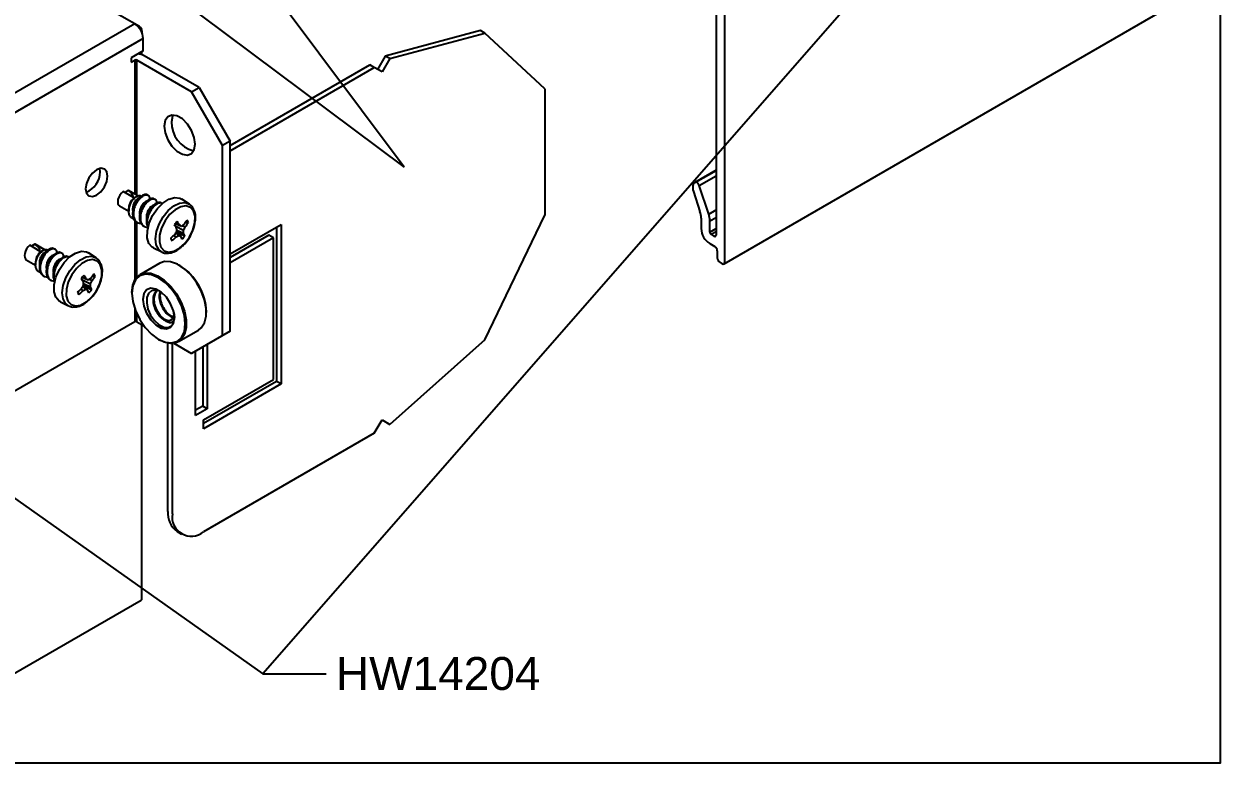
# Model space of a CAD drawing. Extents: x -2.4 to 12.9, y -12.4 to 0.3.
# Drawn here: x 6.13 to 12.94, y -12.39 to -8.17 of the extents above; entities that cross this region are included whole.
import ezdxf
from ezdxf import colors
from ezdxf.entities.mleader import LeaderData, LeaderLine
from ezdxf.math import Vec2, Vec3

# ---------------------------------------------------------------- set-up
doc = ezdxf.new("R2010")
doc.units = 0
doc.header["$LTSCALE"] = 0.5
doc.header["$MEASUREMENT"] = 0
for name, color, linetype in [('Brackets', 181, 'CONTINUOUS'), ('FAB DWG', 221, 'CONTINUOUS'), ('Hardware', 242, 'CONTINUOUS'), ('Housing', 150, 'CONTINUOUS')]:
    doc.layers.add(name, color=color, linetype=linetype)
doc.layers.add('Joiner', color=11, linetype='CONTINUOUS', plot=False)
doc.layers.add('Text-Unprinted', color=131, linetype='CONTINUOUS', plot=False)
doc.styles.add('LSAD_Standard', font='arial.ttf')

msp = doc.modelspace()

# ---------------------------------------------------------------- linework, layer by layer
at = {"layer": 'Brackets', "transparency": 16777216}
for p, q in [((8.7327, -8.2127), (8.1903, -8.3579)), ((8.2157, -8.3726), (8.758, -8.2273)), ((8.758, -8.2273), (8.7327, -8.2127)), ((9.0995, -8.5441), (8.758, -8.2273)), ((8.1903, -8.3579), (8.1464, -8.4339)), ((8.2157, -8.3726), (8.1718, -8.4485)), ((8.2157, -8.3726), (8.1903, -8.3579)), ((7.3068, -8.868), (8.1026, -8.4086)), ((7.3068, -8.8973), (8.128, -8.4232)), ((8.128, -8.4232), (8.1026, -8.4086)), ((8.1718, -8.4485), (8.128, -8.4232)), ((9.0995, -8.5441), (9.0995, -9.2642)), ((7.3068, -9.4847), (7.5969, -9.3172)), ((7.5969, -9.3172), (7.5969, -10.226)), ((8.758, -9.9753), (9.0995, -9.2642)), ((7.5277, -9.3785), (7.3068, -9.506)), ((7.5531, -9.3931), (7.3068, -9.5353)), ((7.5531, -9.3931), (7.5277, -9.3785)), ((7.5531, -10.2007), (7.5531, -9.3931)), ((7.5716, -9.3318), (7.5716, -10.2113)), ((6.9528, -10.9518), (6.9528, -9.9917)), ((6.9782, -10.9664), (6.9782, -9.9936)), ((7.1771, -10.0002), (7.1771, -10.3671)), ((8.758, -9.9753), (8.2157, -10.4562)), ((7.1108, -10.4054), (7.1108, -10.0385)), ((7.1517, -10.0149), (7.1517, -10.3525)), ((7.155, -10.4305), (7.5531, -10.2007)), ((7.5716, -10.2113), (7.155, -10.4518)), ((7.5969, -10.226), (7.5716, -10.2113)), ((7.5969, -10.226), (7.155, -10.4811)), ((7.1517, -10.3525), (7.1108, -10.3761)), ((7.1771, -10.3671), (7.1108, -10.4054)), ((7.1771, -10.3671), (7.1517, -10.3525)), ((7.155, -10.4811), (7.155, -10.4305)), ((8.128, -10.5068), (8.1718, -10.4309)), ((8.1718, -10.4309), (8.2157, -10.4562)), ((8.1718, -10.4309), (8.1903, -10.4416)), ((8.2157, -10.4562), (8.1903, -10.4416)), ((8.128, -10.5068), (7.155, -11.0685)), ((7.0046, -11.0662), (7.03, -11.0809))]:
    msp.add_line(p, q, dxfattribs=at)
for centre, radius, start, end in [((7.0753, -10.9653), 0.1232, 173.70115, 234.98667), ((7.086, -10.9839), 0.1092, 170.78596, 309.20329)]:
    msp.add_arc(centre, radius, start, end, dxfattribs=at)
at = {"layer": 'Hardware', "transparency": 16777216}
for p, q in [((6.7262, -9.1229), (6.7074, -9.1353)), ((6.7281, -9.1238), (6.7262, -9.1229)), ((6.782, -9.1549), (6.7281, -9.1238)), ((6.757, -9.1639), (6.6976, -9.1297)), ((6.7748, -9.1578), (6.7661, -9.1629)), ((6.8411, -9.1529), (6.8363, -9.15)), ((6.8804, -9.1755), (6.8756, -9.1727)), ((7.075, -9.2013), (7.0317, -9.1725)), ((6.6774, -9.2115), (6.7305, -9.2422)), ((6.7303, -9.2249), (6.7303, -9.2411)), ((6.9193, -9.198), (6.9148, -9.1954)), ((6.7739, -9.3034), (6.7788, -9.3062)), ((6.8132, -9.3261), (6.8181, -9.3289)), ((6.9941, -9.3257), (7.0424, -9.3502)), ((6.9949, -9.312), (7.0301, -9.3266)), ((6.9955, -9.3114), (7.0186, -9.3211)), ((7.0363, -9.3225), (7.0515, -9.3317)), ((7.0539, -9.3034), (7.0692, -9.3064)), ((6.9871, -9.3795), (7.0005, -9.3884)), ((6.9977, -9.3662), (7.0158, -9.3798)), ((6.999, -9.3639), (7.0259, -9.3845)), ((7.003, -9.349), (7.0422, -9.3663)), ((7.0034, -9.3552), (7.0486, -9.3834)), ((6.2262, -9.4705), (6.1668, -9.4363)), ((6.1954, -9.4294), (6.1765, -9.4419)), ((6.1973, -9.4304), (6.1954, -9.4294)), ((6.2512, -9.4615), (6.1973, -9.4304)), ((6.2439, -9.4644), (6.2352, -9.4694)), ((6.3103, -9.4595), (6.3055, -9.4566)), ((6.8709, -9.4512), (6.9175, -9.4742)), ((6.9708, -9.401), (6.9764, -9.4097)), ((6.1466, -9.5181), (6.1997, -9.5488)), ((6.1994, -9.5315), (6.1994, -9.5477)), ((6.3496, -9.4821), (6.3447, -9.4793)), ((6.3884, -9.5045), (6.384, -9.502)), ((6.5447, -9.5075), (6.5014, -9.4787)), ((6.2431, -9.61), (6.248, -9.6128)), ((6.2824, -9.6327), (6.2873, -9.6355)), ((6.4626, -9.6311), (6.5122, -9.6561)), ((6.4646, -9.6183), (6.4996, -9.6328)), ((6.4649, -9.6178), (6.4879, -9.6275)), ((6.469, -9.6698), (6.4959, -9.6904)), ((6.4725, -9.6546), (6.5121, -9.6721)), ((6.4729, -9.6607), (6.5187, -9.689)), ((6.506, -9.6284), (6.5211, -9.6375)), ((6.5235, -9.6092), (6.5388, -9.612)), ((6.4406, -9.7073), (6.4464, -9.7162)), ((6.457, -9.6858), (6.4704, -9.6947)), ((6.4675, -9.6723), (6.4857, -9.6859)), ((6.3405, -9.7573), (6.3871, -9.7804))]:
    msp.add_line(p, q, dxfattribs=at)
at = {"layer": 'Hardware', "transparency": 16777216, "flags": 128}
for points in [[(6.6976, -9.1297), (6.6878, -9.1387), (6.6793, -9.15), (6.6726, -9.1627), (6.6684, -9.1759), (6.6669, -9.1884), (6.6684, -9.1992), (6.6726, -9.2074), (6.6774, -9.2115)], [(6.8451, -9.4251), (6.8355, -9.393), (6.836, -9.3535), (6.8465, -9.3102), (6.866, -9.2669), (6.8928, -9.2274), (6.9245, -9.1953), (6.9584, -9.1734), (6.9914, -9.1636), (7.0205, -9.1668), (7.0317, -9.1725)], [(6.9166, -9.4738), (6.9003, -9.4608), (6.8863, -9.4341), (6.8818, -9.3986), (6.8872, -9.3577), (6.9021, -9.3148), (6.925, -9.2737), (6.954, -9.2383), (6.9865, -9.2115), (7.0196, -9.1958), (7.0504, -9.1926), (7.0756, -9.2018)], [(6.9132, -9.4465), (6.931, -9.4668), (6.9562, -9.4751), (6.9862, -9.4704), (7.0181, -9.4534), (7.0489, -9.4255), (7.0754, -9.3896), (7.0951, -9.3492), (7.1061, -9.3082), (7.1073, -9.2706), (7.0985, -9.2402), (7.0807, -9.2199), (7.0555, -9.2116), (7.0255, -9.2163), (6.9936, -9.2334), (6.9628, -9.2612), (6.9363, -9.2971), (6.9166, -9.3375), (6.9056, -9.3785), (6.9045, -9.4161), (6.9132, -9.4465)], [(6.1668, -9.4363), (6.157, -9.4453), (6.1485, -9.4566), (6.1418, -9.4693), (6.1376, -9.4825), (6.1361, -9.495), (6.1376, -9.5058), (6.1418, -9.514), (6.1466, -9.5181)], [(6.8709, -9.4512), (6.8638, -9.447), (6.8451, -9.4251)], [(6.3152, -9.7321), (6.3053, -9.7003), (6.3055, -9.6611), (6.3156, -9.6178), (6.3349, -9.5744), (6.3615, -9.5348), (6.3931, -9.5023), (6.427, -9.48), (6.46, -9.4699), (6.4893, -9.4727), (6.5014, -9.4787)], [(6.3868, -9.7802), (6.3706, -9.7676), (6.3563, -9.7412), (6.3515, -9.706), (6.3566, -9.6652), (6.3711, -9.6223), (6.3938, -9.5812), (6.4227, -9.5455), (6.4551, -9.5184), (6.4882, -9.5023), (6.5191, -9.4986), (6.5448, -9.5076)], [(6.3833, -9.7535), (6.4014, -9.7734), (6.4267, -9.7813), (6.4569, -9.7763), (6.4888, -9.7588), (6.5195, -9.7306), (6.5458, -9.6946), (6.5653, -9.6541), (6.576, -9.6131), (6.5768, -9.5757), (6.5678, -9.5456), (6.5497, -9.5256), (6.5243, -9.5177), (6.4942, -9.5228), (6.4623, -9.5402), (6.4316, -9.5684), (6.4053, -9.6045), (6.3858, -9.645), (6.3751, -9.6859), (6.3743, -9.7233), (6.3833, -9.7535)], [(6.3405, -9.7573), (6.3342, -9.7536), (6.3152, -9.7321)]]:
    msp.add_lwpolyline(points, dxfattribs=at)
at = {"layer": 'Hardware', "transparency": 16777216}
for centre, radius, start, end in [((6.8061, -9.2273), 0.0759, 121.85563, 178.14975), ((7.0804, -9.3842), 0.1118, 132.02191, 144.12568), ((6.3412, -9.7248), 0.7652, 30.25014, 32.05488), ((6.6114, -9.5728), 0.4786, 31.72261, 34.57971), ((5.3637, -12.7856), 3.8394, 64.2767, 64.46746), ((6.7977, -8.9716), 0.4243, 303.20745, 305.47167), ((6.6571, -9.0174), 0.4894, 322.22331, 325.81009), ((6.7096, -9.0733), 0.4285, 322.91741, 327.0493), ((7.0364, -9.3146), 0.0338, 14.16716, 41.11246), ((6.5947, -8.9622), 0.5728, 310.82086, 314.0504), ((7.0019, -9.3874), 0.0338, 194.16716, 221.11246), ((6.6695, -9.0376), 0.4824, 309.52355, 313.342), ((6.5138, -9.0765), 0.564, 328.16342, 330.25744), ((6.8129, -9.0368), 0.3985, 298.08873, 300.61455), ((6.5188, -9.384), 0.4855, 3.28051, 5.28662), ((7.3161, -8.748), 0.6995, 244.58449, 245.49321), ((6.7424, -9.514), 0.3117, 21.25638, 24.54143), ((6.958, -9.3179), 0.1118, 312.02191, 324.12568), ((6.7113, -9.3542), 0.3312, 357.90215, 0.68833), ((6.8448, -9.4496), 0.2143, 17.98551, 22.86854), ((6.6077, -9.1259), 0.4891, 332.7058, 335.12552), ((6.2753, -9.5339), 0.0759, 121.85563, 178.14975), ((6.1227, -9.3241), 0.4921, 322.56709, 326.14561), ((6.5065, -9.6206), 0.0333, 14.81794, 42.03153), ((6.5506, -9.6908), 0.1126, 132.39752, 144.44712), ((5.7996, -10.0491), 0.7838, 30.96929, 32.72508), ((5.9825, -9.386), 0.5633, 328.48421, 330.57958), ((5.9895, -9.6946), 0.4847, 3.78468, 5.78497), ((6.0792, -9.8874), 0.4844, 32.45401, 35.26749), ((4.1936, -14.624), 5.4981, 65.20249, 65.33581), ((6.263, -9.2777), 0.4267, 303.66929, 305.93261), ((6.1834, -9.663), 0.3288, 358.40337, 1.19391), ((6.0762, -9.4342), 0.4892, 333.02831, 335.44752), ((6.1759, -9.3798), 0.4308, 323.2582, 327.37993), ((6.0616, -9.2709), 0.5731, 311.16728, 314.39974), ((6.4712, -9.6938), 0.0333, 194.81794, 222.03153), ((6.1366, -9.3454), 0.4831, 309.87607, 313.69459), ((6.279, -9.343), 0.4004, 298.55246, 301.07736), ((6.7535, -9.096), 0.6479, 245.58034, 246.56265), ((6.2108, -9.8258), 0.3156, 22.17768, 25.39827), ((6.4271, -9.6236), 0.1126, 312.39752, 324.44712), ((6.316, -9.7582), 0.2141, 18.8563, 23.70525)]:
    msp.add_arc(centre, radius, start, end, dxfattribs=at)
for centre in [(6.6827, -9.1561), (6.1518, -9.4626)]:
    msp.add_ellipse(centre, major_axis=(0.0734, -0.0214), ratio=0.636923, start_param=0.2745, end_param=1.131356, dxfattribs=at)
for points, knots in [([(6.7583, -9.2842), (6.7576, -9.2842), (6.7506, -9.2841), (6.7411, -9.2764), (6.732, -9.2611), (6.7292, -9.2406), (6.7325, -9.2179), (6.741, -9.1956), (6.7498, -9.1813), (6.7553, -9.1748), (6.7562, -9.1737)], [0, 0, 0, 0, 0.022297, 0.194605, 0.355817, 0.515108, 0.674685, 0.823565, 0.970151, 1, 1, 1, 1]), ([(6.7659, -9.1846), (6.7627, -9.1902), (6.7561, -9.2016), (6.7522, -9.2214), (6.7509, -9.2352), (6.753, -9.2403), (6.7531, -9.2405)], [0, 0, 0, 0, 0.326901, 0.662879, 0.984838, 1, 1, 1, 1]), ([(6.778, -9.1794), (6.7723, -9.1882), (6.7609, -9.2061), (6.7519, -9.2379), (6.7509, -9.2673), (6.7582, -9.2912), (6.7693, -9.2991), (6.7744, -9.3028)], [0, 0, 0, 0, 0.203832, 0.413117, 0.613974, 0.821409, 1, 1, 1, 1]), ([(6.7829, -9.1822), (6.7772, -9.191), (6.7658, -9.2089), (6.7568, -9.2406), (6.7556, -9.2704), (6.764, -9.2943), (6.7791, -9.3092), (6.7928, -9.3101), (6.7989, -9.3105)], [0, 0, 0, 0, 0.170918, 0.346408, 0.514831, 0.68877, 0.862709, 1, 1, 1, 1]), ([(6.7562, -9.1737), (6.7595, -9.1702), (6.7669, -9.1626), (6.7788, -9.155), (6.7899, -9.1522), (6.7975, -9.1532), (6.7997, -9.1567), (6.8002, -9.1575)], [0, 0, 0, 0, 0.198403, 0.437384, 0.679844, 0.928294, 1, 1, 1, 1]), ([(6.7993, -9.1657), (6.798, -9.1649), (6.7948, -9.163), (6.7867, -9.166), (6.7766, -9.1732), (6.7693, -9.1809), (6.7659, -9.1846)], [0, 0, 0, 0, 0.181246, 0.465442, 0.746856, 1, 1, 1, 1]), ([(6.8358, -9.1507), (6.8353, -9.1501), (6.8313, -9.1455), (6.8173, -9.1471), (6.7974, -9.1568), (6.7844, -9.1719), (6.778, -9.1794)], [0, 0, 0, 0, 0.044871, 0.357334, 0.682909, 1, 1, 1, 1]), ([(6.8518, -9.1736), (6.8515, -9.1701), (6.8506, -9.1592), (6.8401, -9.1503), (6.8227, -9.1492), (6.8022, -9.1597), (6.7892, -9.1748), (6.7829, -9.1822)], [0, 0, 0, 0, 0.108019, 0.333276, 0.55139, 0.778656, 1, 1, 1, 1]), ([(6.838, -9.1878), (6.8377, -9.1875), (6.8356, -9.1849), (6.8275, -9.1861), (6.8164, -9.1929), (6.8048, -9.2065), (6.7955, -9.2245), (6.7914, -9.244), (6.7902, -9.2579), (6.7923, -9.263), (6.7924, -9.2632)], [0, 0, 0, 0, 0.02279, 0.1813023, 0.3467171, 0.5076626, 0.6686081, 0.8340228, 0.9925351, 1, 1, 1, 1]), ([(6.8751, -9.1734), (6.8746, -9.1728), (6.8706, -9.1682), (6.8566, -9.1698), (6.8367, -9.1794), (6.8237, -9.1946), (6.8173, -9.2021)], [0, 0, 0, 0, 0.044871, 0.357334, 0.682909, 1, 1, 1, 1]), ([(6.8911, -9.1963), (6.8908, -9.1928), (6.8899, -9.1819), (6.8794, -9.173), (6.862, -9.1719), (6.8415, -9.1824), (6.8285, -9.1975), (6.8222, -9.2049)], [0, 0, 0, 0, 0.108019, 0.333276, 0.55139, 0.778656, 1, 1, 1, 1]), ([(6.9144, -9.196), (6.9139, -9.1955), (6.9099, -9.1909), (6.8959, -9.1924), (6.876, -9.2021), (6.863, -9.2173), (6.8566, -9.2248)], [0, 0, 0, 0, 0.044871, 0.357334, 0.682909, 1, 1, 1, 1]), ([(6.9193, -9.1989), (6.9188, -9.1983), (6.9148, -9.1937), (6.9008, -9.1953), (6.8809, -9.2049), (6.8679, -9.2201), (6.8614, -9.2276)], [0, 0, 0, 0, 0.044871, 0.357334, 0.682909, 1, 1, 1, 1]), ([(6.8173, -9.2021), (6.8116, -9.2109), (6.8002, -9.2287), (6.7912, -9.2605), (6.7902, -9.29), (6.7975, -9.3139), (6.8085, -9.3218), (6.8136, -9.3255)], [0, 0, 0, 0, 0.203832, 0.413117, 0.613974, 0.821409, 1, 1, 1, 1]), ([(6.8222, -9.2049), (6.8165, -9.2137), (6.8051, -9.2316), (6.7961, -9.2633), (6.7949, -9.293), (6.8032, -9.317), (6.8184, -9.3319), (6.8321, -9.3328), (6.8381, -9.3331)], [0, 0, 0, 0, 0.170918, 0.346408, 0.514831, 0.68877, 0.862709, 1, 1, 1, 1]), ([(6.8773, -9.2105), (6.877, -9.2101), (6.8749, -9.2075), (6.8668, -9.2088), (6.8557, -9.2156), (6.8441, -9.2292), (6.8348, -9.2472), (6.8307, -9.2667), (6.8295, -9.2805), (6.8316, -9.2857), (6.8317, -9.2859)], [0, 0, 0, 0, 0.02279, 0.1813023, 0.3467171, 0.5076626, 0.6686081, 0.8340228, 0.9925351, 1, 1, 1, 1]), ([(6.8566, -9.2248), (6.8509, -9.2336), (6.8394, -9.2515), (6.8307, -9.283), (6.8289, -9.3123), (6.8352, -9.3264), (6.8381, -9.3331)], [0, 0, 0, 0, 0.254588, 0.515987, 0.766859, 1, 1, 1, 1]), ([(6.8614, -9.2276), (6.8558, -9.2364), (6.8443, -9.2543), (6.8357, -9.2858), (6.8336, -9.3122), (6.8386, -9.3241), (6.8405, -9.3286)], [0, 0, 0, 0, 0.276721, 0.560845, 0.833527, 1, 1, 1, 1]), ([(7.0237, -9.4495), (7.0298, -9.4447), (7.0466, -9.4317), (7.0701, -9.4013), (7.092, -9.3624), (7.1063, -9.3209), (7.1112, -9.2807), (7.1088, -9.2496), (7.1009, -9.2353), (7.0985, -9.2307)], [0, 0, 0, 0, 0.095652, 0.259886, 0.423841, 0.588344, 0.754255, 0.922687, 1, 1, 1, 1]), ([(7.0985, -9.2307), (7.0966, -9.2262), (7.0917, -9.2142), (7.0817, -9.2071), (7.0754, -9.2026)], [0, 0, 0, 0, 0.376308, 1, 1, 1, 1]), ([(6.2254, -9.4802), (6.2287, -9.4768), (6.2361, -9.4692), (6.2479, -9.4616), (6.2591, -9.4587), (6.2667, -9.4598), (6.2689, -9.4633), (6.2694, -9.4641)], [0, 0, 0, 0, 0.198403, 0.437384, 0.679844, 0.928294, 1, 1, 1, 1]), ([(6.305, -9.4573), (6.3045, -9.4567), (6.3005, -9.4521), (6.2865, -9.4537), (6.2666, -9.4633), (6.2536, -9.4785), (6.2472, -9.486)], [0, 0, 0, 0, 0.044871, 0.357334, 0.682909, 1, 1, 1, 1]), ([(6.321, -9.4802), (6.3207, -9.4767), (6.3198, -9.4658), (6.3093, -9.4569), (6.2919, -9.4558), (6.2714, -9.4663), (6.2584, -9.4814), (6.252, -9.4888)], [0, 0, 0, 0, 0.108019, 0.333276, 0.55139, 0.778656, 1, 1, 1, 1]), ([(6.9168, -9.4728), (6.9181, -9.4738), (6.9269, -9.4807), (6.9493, -9.4827), (6.9796, -9.4775), (7.0053, -9.4658), (7.0194, -9.4533), (7.0237, -9.4495)], [0, 0, 0, 0, 0.047325, 0.318324, 0.5892, 0.875972, 1, 1, 1, 1]), ([(6.2275, -9.5907), (6.2267, -9.5907), (6.2198, -9.5907), (6.2103, -9.583), (6.2012, -9.5677), (6.1984, -9.5472), (6.2017, -9.5245), (6.2101, -9.5022), (6.219, -9.4879), (6.2244, -9.4814), (6.2254, -9.4802)], [0, 0, 0, 0, 0.022297, 0.194605, 0.355817, 0.515108, 0.674685, 0.823565, 0.970151, 1, 1, 1, 1]), ([(6.2351, -9.4911), (6.2319, -9.4968), (6.2253, -9.5082), (6.2214, -9.528), (6.2201, -9.5418), (6.2222, -9.5469), (6.2223, -9.5471)], [0, 0, 0, 0, 0.326901, 0.662879, 0.984838, 1, 1, 1, 1]), ([(6.2472, -9.486), (6.2415, -9.4948), (6.2301, -9.5126), (6.2211, -9.5445), (6.2201, -9.5739), (6.2274, -9.5978), (6.2384, -9.6057), (6.2435, -9.6094)], [0, 0, 0, 0, 0.203832, 0.413117, 0.613974, 0.821409, 1, 1, 1, 1]), ([(6.252, -9.4888), (6.2464, -9.4976), (6.2349, -9.5155), (6.226, -9.5472), (6.2248, -9.577), (6.2331, -9.6009), (6.2483, -9.6158), (6.262, -9.6167), (6.268, -9.617)], [0, 0, 0, 0, 0.170918, 0.346408, 0.514831, 0.68877, 0.862709, 1, 1, 1, 1]), ([(6.2685, -9.4723), (6.2672, -9.4715), (6.264, -9.4696), (6.2559, -9.4725), (6.2457, -9.4798), (6.2385, -9.4875), (6.2351, -9.4911)], [0, 0, 0, 0, 0.181246, 0.465442, 0.746856, 1, 1, 1, 1]), ([(6.3072, -9.4944), (6.3069, -9.4941), (6.3048, -9.4915), (6.2967, -9.4927), (6.2856, -9.4995), (6.274, -9.5131), (6.2647, -9.5311), (6.2606, -9.5506), (6.2594, -9.5644), (6.2615, -9.5696), (6.2616, -9.5698)], [0, 0, 0, 0, 0.02279, 0.1813023, 0.3467171, 0.5076626, 0.6686081, 0.8340228, 0.9925351, 1, 1, 1, 1]), ([(6.2865, -9.5087), (6.2808, -9.5175), (6.2694, -9.5353), (6.2604, -9.5671), (6.2593, -9.5966), (6.2667, -9.6205), (6.2777, -9.6284), (6.2828, -9.6321)], [0, 0, 0, 0, 0.203832, 0.413117, 0.613974, 0.821409, 1, 1, 1, 1]), ([(6.2913, -9.5115), (6.2857, -9.5203), (6.2742, -9.5382), (6.2653, -9.5699), (6.2641, -9.5996), (6.2724, -9.6236), (6.2876, -9.6385), (6.3013, -9.6394), (6.3073, -9.6397)], [0, 0, 0, 0, 0.170918, 0.346408, 0.514831, 0.68877, 0.862709, 1, 1, 1, 1]), ([(6.3443, -9.48), (6.3438, -9.4794), (6.3398, -9.4748), (6.3258, -9.4764), (6.3059, -9.486), (6.2929, -9.5012), (6.2865, -9.5087)], [0, 0, 0, 0, 0.044871, 0.357334, 0.682909, 1, 1, 1, 1]), ([(6.3602, -9.5029), (6.36, -9.4994), (6.359, -9.4885), (6.3485, -9.4796), (6.3312, -9.4785), (6.3107, -9.489), (6.2977, -9.5041), (6.2913, -9.5115)], [0, 0, 0, 0, 0.108019, 0.333276, 0.55139, 0.778656, 1, 1, 1, 1]), ([(6.3465, -9.5171), (6.3462, -9.5167), (6.3441, -9.5141), (6.336, -9.5154), (6.3249, -9.5222), (6.3133, -9.5358), (6.304, -9.5538), (6.2999, -9.5733), (6.2987, -9.5871), (6.3008, -9.5923), (6.3009, -9.5925)], [0, 0, 0, 0, 0.02279, 0.1813023, 0.3467171, 0.5076626, 0.6686081, 0.8340228, 0.9925351, 1, 1, 1, 1]), ([(6.3257, -9.5314), (6.3201, -9.5402), (6.3086, -9.558), (6.2998, -9.5896), (6.2981, -9.6189), (6.3043, -9.633), (6.3073, -9.6397)], [0, 0, 0, 0, 0.254588, 0.515987, 0.766859, 1, 1, 1, 1]), ([(6.3306, -9.5342), (6.325, -9.543), (6.3135, -9.5609), (6.3048, -9.5924), (6.3028, -9.6188), (6.3078, -9.6307), (6.3097, -9.6352)], [0, 0, 0, 0, 0.276721, 0.560845, 0.833527, 1, 1, 1, 1]), ([(6.3836, -9.5026), (6.3831, -9.5021), (6.3791, -9.4975), (6.3651, -9.499), (6.3452, -9.5087), (6.3322, -9.5239), (6.3257, -9.5314)], [0, 0, 0, 0, 0.044871, 0.357334, 0.682909, 1, 1, 1, 1]), ([(6.3885, -9.5054), (6.388, -9.5049), (6.384, -9.5003), (6.37, -9.5018), (6.3501, -9.5115), (6.337, -9.5267), (6.3306, -9.5342)], [0, 0, 0, 0, 0.044871, 0.357334, 0.682909, 1, 1, 1, 1]), ([(6.5678, -9.5363), (6.5659, -9.5317), (6.5609, -9.5197), (6.5507, -9.5127), (6.5444, -9.5083)], [0, 0, 0, 0, 0.387348, 1, 1, 1, 1]), ([(6.4912, -9.7576), (6.4984, -9.7519), (6.5163, -9.7378), (6.5406, -9.7062), (6.5623, -9.6671), (6.5763, -9.6256), (6.5809, -9.5855), (6.5782, -9.5547), (6.5703, -9.5406), (6.5678, -9.5363)], [0, 0, 0, 0, 0.111292, 0.273121, 0.434693, 0.59683, 0.760397, 0.926473, 1, 1, 1, 1]), ([(6.3871, -9.7793), (6.3885, -9.7803), (6.3975, -9.7871), (6.42, -9.7888), (6.4503, -9.7832), (6.475, -9.7719), (6.488, -9.7604), (6.4912, -9.7576)], [0, 0, 0, 0, 0.051195, 0.329793, 0.608903, 0.904587, 1, 1, 1, 1])]:
    msp.add_open_spline(points, degree=3, knots=knots, dxfattribs=at)
at = {"layer": 'Housing', "transparency": 16777216}
for p, q in [((10.1232, -9.5329), (10.1232, -6.2994)), ((10.0737, -7.3063), (10.0737, -9.3777)), ((10.119, -9.542), (12.6506, -8.0805)), ((6.8049, -8.3511), (6.8049, -8.3331)), ((10.0737, -9.0088), (9.9532, -9.0784)), ((9.9562, -9.077), (10.0737, -9.0092)), ((9.978, -9.0952), (10.0737, -9.04)), ((10.0317, -9.2591), (9.978, -9.0952)), ((9.9448, -9.1289), (9.9822, -9.2432)), ((10.0317, -9.2591), (10.0737, -9.2349)), ((9.9888, -9.2815), (9.9888, -9.341)), ((10.0383, -9.2974), (10.0737, -9.277)), ((10.0383, -9.3614), (10.0383, -9.2974)), ((10.0383, -9.3614), (10.0737, -9.341)), ((10.0454, -9.3736), (10.0737, -9.3573)), ((10.0631, -9.3838), (10.0454, -9.3736)), ((10.0631, -9.3838), (10.0737, -9.3777)), ((10.0383, -9.4267), (10.0666, -9.443)), ((10.0807, -9.4675), (10.0807, -9.5084)), ((10.0949, -9.5329), (10.109, -9.541))]:
    msp.add_line(p, q, dxfattribs=at)
at = {"layer": 'Housing', "linetype": 'Continuous', "lineweight": 25, "transparency": 16777216}
for p, q in [((6.7907, -8.1903), (5.7064, -7.5644)), ((6.7854, -8.1934), (6.7907, -8.1903)), ((6.8013, -8.2169), (6.8049, -8.2148)), ((6.8049, -11.4483), (6.8049, -9.8886)), ((5.4674, -12.2272), (6.8007, -11.4575))]:
    msp.add_line(p, q, dxfattribs=at)
at = {"layer": 'Housing', "ltscale": 0.5, "transparency": 16777216}
msp.add_line((6.8049, -8.2148), (6.8049, -8.2251), dxfattribs=at)
at = {"layer": 'Housing', "transparency": 16777216, "flags": 128}
for points in [[(9.9562, -9.077), (9.9512, -9.0797), (9.9471, -9.0838), (9.9439, -9.0892), (9.9418, -9.0956), (9.9408, -9.1031), (9.941, -9.1112), (9.9423, -9.1199), (9.9448, -9.1289)], [(9.978, -9.0952), (9.9764, -9.0911), (9.9741, -9.0872), (9.9714, -9.0836), (9.9683, -9.0806), (9.9651, -9.0784), (9.962, -9.077), (9.9589, -9.0765), (9.9562, -9.077)]]:
    msp.add_lwpolyline(points, dxfattribs=at)
at = {"layer": 'Housing', "transparency": 16777216}
for centre, radius, start, end in [((6.7741, -8.2162), 0.0307, 2.60484, 57.39501), ((9.8642, -9.2833), 0.1247, 0.83028, 18.78064), ((9.9137, -9.2992), 0.1247, 0.8303, 18.78063), ((10.0963, -9.3361), 0.1076, 182.60549, 237.39443), ((10.0537, -9.3607), 0.0154, 182.60547, 237.39452), ((10.0672, -9.3788), 0.00655, 230.79678, 9.21405), ((10.05, -9.4689), 0.0307, 2.60547, 57.39452), ((10.1114, -9.507), 0.0307, 182.60548, 237.39452), ((10.1145, -9.5343), 0.00873, 230.79662, 9.21342)]:
    msp.add_arc(centre, radius, start, end, dxfattribs=at)
at = {"layer": 'Housing', "linetype": 'Continuous', "lineweight": 25, "transparency": 16777216}
msp.add_arc((6.7951, -11.4494), 0.00986, 305.01321, 6.29842, dxfattribs=at)
at = {"layer": 'Joiner', "transparency": 16777216}
for p, q in [((6.7638, -8.175), (5.7032, -8.7873)), ((6.8118, -8.258), (5.7511, -8.8703)), ((6.8118, -8.3291), (6.8118, -8.258)), ((6.8118, -8.3291), (6.7427, -8.369)), ((6.7427, -8.369), (6.7427, -8.3934)), ((7.13, -8.5372), (6.8174, -8.3568)), ((6.7427, -8.3934), (6.7638, -8.3812)), ((6.7638, -8.3812), (6.7638, -9.1444)), ((7.0877, -8.5617), (6.7752, -8.3812)), ((6.7752, -9.151), (6.7752, -8.3812)), ((7.0877, -8.5617), (7.13, -8.5372)), ((7.2645, -8.8678), (7.0877, -8.5617)), ((7.13, -8.5372), (7.3068, -8.8434)), ((7.3068, -8.8434), (7.2645, -8.8678)), ((7.3068, -9.9254), (7.3068, -8.8434)), ((7.2645, -9.9498), (7.2645, -8.8678)), ((6.5669, -9.0177), (6.5643, -8.9987)), ((6.7638, -9.2943), (6.7638, -9.6338)), ((6.7752, -9.6182), (6.7752, -9.3041)), ((6.9063, -9.5384), (6.7931, -9.6037)), ((7.0198, -9.5513), (7.0163, -9.5493)), ((6.7638, -9.7969), (6.7638, -9.8714)), ((6.7638, -9.8714), (5.9279, -10.354)), ((6.7752, -9.8714), (6.7752, -9.8253)), ((6.7752, -9.8714), (6.8165, -9.8953)), ((7.1718, -9.8187), (7.1718, -9.8146)), ((7.0131, -9.9848), (7.1263, -9.9194)), ((7.3068, -9.9254), (7.0877, -10.0518)), ((6.8996, -9.9718), (6.9031, -9.9738)), ((6.9873, -9.9939), (7.0877, -10.0518))]:
    msp.add_line(p, q, dxfattribs=at)
at = {"layer": 'Joiner', "transparency": 16777216, "flags": 128}
for points in [[(6.9314, -8.7572), (6.9368, -8.7952), (6.9521, -8.8348), (6.9756, -8.8711), (7.0045, -8.8999), (7.0352, -8.9176), (7.064, -8.9222), (7.0875, -8.913), (7.1029, -8.8911), (7.1082, -8.8593), (7.1029, -8.8213), (7.0875, -8.7817), (7.064, -8.7454), (7.0352, -8.7166), (7.0045, -8.6989), (6.9756, -8.6944), (6.9521, -8.7036), (6.9368, -8.7254), (6.9314, -8.7572)], [(6.9821, -8.6942), (6.979, -8.701), (6.9737, -8.7328)], [(6.6092, -9.0421), (6.6044, -9.0172), (6.5909, -9.0016), (6.5706, -8.9976), (6.5466, -9.0059), (6.5227, -9.0253), (6.5024, -9.0527), (6.4888, -9.0839), (6.484, -9.1143), (6.4888, -9.1392), (6.5024, -9.1549), (6.5227, -9.1588), (6.5466, -9.1505), (6.5706, -9.1312), (6.5909, -9.1038), (6.6044, -9.0725), (6.6092, -9.0421)], [(7.1263, -9.9194), (7.1421, -9.9072), (7.1609, -9.8785), (7.1706, -9.8405), (7.1706, -9.7955), (7.1609, -9.7463), (7.1421, -9.696), (7.1154, -9.6477), (7.0825, -9.6046), (7.0454, -9.5693), (7.0065, -9.544), (6.9682, -9.5303), (6.9329, -9.5291), (6.9063, -9.5384)], [(6.7476, -9.7044), (6.7525, -9.6626), (6.7668, -9.629), (6.7897, -9.6058), (6.8198, -9.5944), (6.8551, -9.5956), (6.8934, -9.6093), (6.9323, -9.6346), (6.9694, -9.6699), (7.0023, -9.7131), (7.029, -9.7613), (7.0478, -9.8116), (7.0575, -9.8608), (7.0575, -9.9058), (7.0478, -9.9439), (7.029, -9.9725), (7.0023, -9.9899), (6.9694, -9.995), (6.9323, -9.9875), (6.9031, -9.9738)], [(6.7476, -9.7085), (6.7528, -9.7569), (6.7679, -9.808), (6.7921, -9.8583), (6.8236, -9.9044), (6.8603, -9.9431), (6.8996, -9.9718), (6.939, -9.9886), (6.9756, -9.9922), (7.0071, -9.9825), (7.0313, -9.96), (7.0465, -9.9265), (7.0516, -9.884), (7.0465, -9.8356), (7.0313, -9.7845), (7.0071, -9.7342), (6.9756, -9.6881), (6.939, -9.6494), (6.8996, -9.6207), (6.8603, -9.604), (6.8236, -9.6003), (6.7921, -9.6101), (6.7679, -9.6325), (6.7528, -9.6661), (6.7476, -9.7085)], [(6.8098, -9.7444), (6.8152, -9.783), (6.8308, -9.8232), (6.8547, -9.8602), (6.884, -9.8894), (6.9152, -9.9074), (6.9445, -9.912), (6.9684, -9.9026), (6.984, -9.8804), (6.9894, -9.8481), (6.984, -9.8095), (6.9684, -9.7693), (6.9445, -9.7324), (6.9152, -9.7031), (6.884, -9.6851), (6.8547, -9.6805), (6.8308, -9.6899), (6.8152, -9.7121), (6.8098, -9.7444)], [(6.9032, -9.6964), (6.8819, -9.691), (6.8595, -9.6952), (6.8428, -9.7098), (6.8332, -9.7334), (6.8319, -9.7646), (6.8394, -9.7992), (6.8546, -9.8334), (6.8765, -9.8651), (6.9023, -9.8889), (6.9288, -9.9026), (6.9539, -9.9049), (6.9737, -9.8947), (6.98, -9.8869), (6.98, -9.8869)], [(6.8963, -9.6914), (6.896, -9.6915), (6.8801, -9.7087), (6.8727, -9.7362), (6.8755, -9.7697), (6.8873, -9.8029), (6.9066, -9.8334), (6.9293, -9.8547), (6.952, -9.8646), (6.9713, -9.8617), (6.9767, -9.8573), (6.9767, -9.8573)]]:
    msp.add_lwpolyline(points, dxfattribs=at)
at = {"layer": 'Joiner', "transparency": 16777216}
for centre, radius, start, end in [((6.7077, -8.2628), 0.1042, 2.60548, 57.39452), ((6.773, -8.4393), 0.0937, 61.66398, 84.20254), ((6.7695, -8.3922), 0.0123, 62.60967, 117.39033), ((7.1394, -8.737), 0.1657, 178.55957, 256.16336), ((6.4413, -9.0162), 0.1256, 291.13229, 359.32236), ((6.8459, -9.8273), 0.3262, 2.21896, 57.77567), ((6.7695, -9.8823), 0.0123, 62.60967, 117.39033), ((6.9516, -9.829), 0.0379, 243.968, 311.58598), ((6.9079, -9.8488), 0.0816, 332.09113, 1.60987)]:
    msp.add_arc(centre, radius, start, end, dxfattribs=at)
for points, knots in [([(6.8919, -9.694), (6.8918, -9.694), (6.884, -9.6958), (6.8745, -9.7108), (6.8664, -9.7375), (6.8694, -9.7718), (6.882, -9.8065), (6.9013, -9.8371), (6.9205, -9.8553), (6.9316, -9.8612), (6.935, -9.863)], [0, 0, 0, 0, 0.001815, 0.153895, 0.310914, 0.467933, 0.620013, 0.778419, 0.932733, 1, 1, 1, 1]), ([(6.9085, -9.7003), (6.9065, -9.7061), (6.9015, -9.7206), (6.905, -9.7515), (6.9173, -9.7861), (6.9366, -9.8166), (6.9607, -9.8396), (6.9758, -9.8443), (6.9835, -9.8467)], [0, 0, 0, 0, 0.116703, 0.294383, 0.466474, 0.645724, 0.820343, 1, 1, 1, 1]), ([(6.9118, -9.7018), (6.9103, -9.7063), (6.9059, -9.7197), (6.9095, -9.749), (6.9217, -9.7835), (6.941, -9.8141), (6.9642, -9.8363), (6.9787, -9.8411), (6.9856, -9.8434)], [0, 0, 0, 0, 0.0945564, 0.280568, 0.4607294, 0.6483851, 0.8311928, 1, 1, 1, 1]), ([(6.9853, -9.8135), (6.9873, -9.824), (6.9914, -9.8448), (6.9856, -9.8672), (6.9719, -9.8792), (6.9537, -9.8774), (6.9409, -9.8676), (6.935, -9.863)], [0, 0, 0, 0, 0.212998, 0.425984, 0.639311, 0.832986, 1, 1, 1, 1]), ([(6.9767, -9.8573), (6.9808, -9.853), (6.9866, -9.8469), (6.9874, -9.836), (6.9877, -9.8328)], [0, 0, 0, 0, 0.705387, 1, 1, 1, 1])]:
    msp.add_open_spline(points, degree=3, knots=knots, dxfattribs=at)
at = {"layer": 'Text-Unprinted', "ltscale": 0.5, "transparency": 16777216}
msp.add_lwpolyline([(0, 0), (12.9434, 0), (12.9434, -12.3857), (0, -12.3857)], close=True, dxfattribs=at)

# ---------------------------------------------------------------- leaders
at = {"layer": 'FAB DWG', "ltscale": 0.5, "transparency": 16777216}
ml = msp.add_multileader_mtext('Standard', dxfattribs=at)
ml.set_content('\\A1;BK00568 (x2)', color=256, style='LSAD_Standard')
ml.set_leader_properties()
ml.build(insert=Vec2(0, 0))
ml.multileader.update_dxf_attribs({"text_left_attachment_type": 2, "dogleg_length": 0.36, "arrow_head_size": 0.1875})
ctx = ml.context
ctx.base_point, ctx.char_height, ctx.arrow_head_size, ctx.landing_gap_size, ctx.plane_origin = Vec3(4.2454, -6.2881), 0.1875, 0.1875, 0.09, Vec3(6.0898, 11.067)
ctx.left_attachment, ctx.text_align_type = 2, 2
notes = []
notes.append((ctx, [(1, (1, 1, 0), (6.2756, -6.2865), (-1, 0), 0.2772, [(0, [(5.9666, -7.2486), (8.2989, -8.9918)], 0, [])])]))
ctx.mtext.insert, ctx.mtext.width, ctx.mtext.defined_height, ctx.mtext.alignment, ctx.mtext.flow_direction = Vec3(5.9084, -6.1652), 8.287107, 3.2689, 3, 5
ml = msp.add_multileader_mtext('Standard', dxfattribs=at)
ml.set_content('\\A1;HW14204', color=256, style='LSAD_Standard')
ml.set_leader_properties()
ml.build(insert=Vec2(0, 0))
ml.multileader.update_dxf_attribs({"text_left_attachment_type": 2, "dogleg_length": 0.36, "arrow_head_size": 0.1875})
ctx = ml.context
ctx.base_point, ctx.char_height, ctx.arrow_head_size, ctx.landing_gap_size, ctx.plane_origin = Vec3(7.853, -11.8773), 0.1875, 0.1875, 0.09, Vec3(12.1357, 7.3226)
ctx.left_attachment, ctx.text_align_type = 2, 2
notes.append((ctx, [(0, (1, 1, 0), (7.493, -11.8773), (1, 0), 0.36, [(0, [(11.7808, -6.9727)], 0, []), (1, [(3.0405, -8.7274)], 0, [])])]))
ctx.mtext.insert, ctx.mtext.width, ctx.mtext.defined_height, ctx.mtext.alignment, ctx.mtext.flow_direction = Vec3(9.0741, -11.7815), 1.757668, 0.3021, 3, 5
for ctx, leaders in notes:
    for number, flags, end, landing, length, lines in leaders:
        leader = LeaderData()
        leader.index, (leader.has_last_leader_line, leader.has_dogleg_vector, leader.attachment_direction) = number, flags
        leader.last_leader_point, leader.dogleg_vector, leader.dogleg_length = Vec3(end), Vec3(landing), length
        for number, points, colour, breaks in lines:
            line = LeaderLine()
            line.index, line.vertices, line.color, line.breaks = number, Vec3.list(points), colors.encode_raw_color(colour), breaks
            leader.lines.append(line)
        ctx.leaders.append(leader)

doc.saveas('drawing.dxf')
